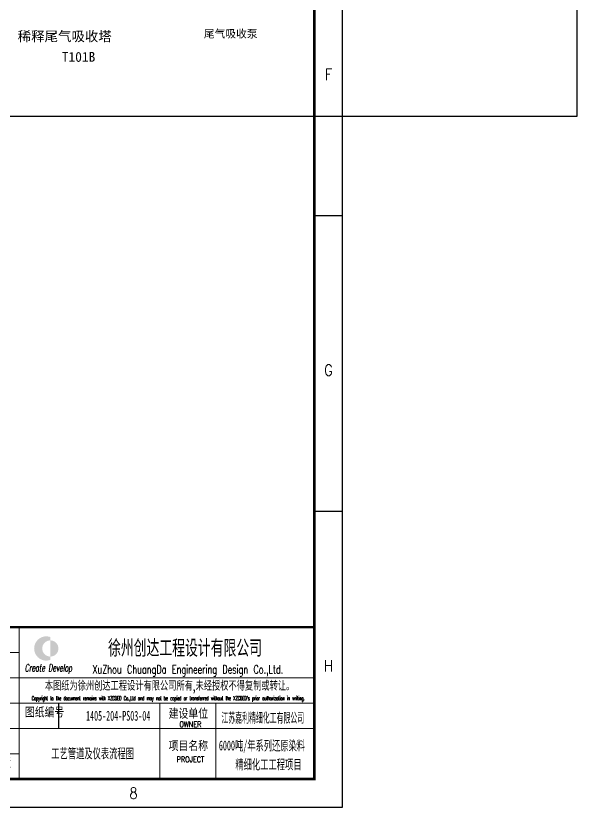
# Model space of a CAD drawing. Header units: millimetres. Extents: x 166235 to 642180, y -176646 to -48310.
# Drawn here: x 273519 to 293477, y -132410 to -104271 of the extents above; entities that cross this region are included whole.
import ezdxf
from ezdxf.enums import TextEntityAlignment as Align

# ---------------------------------------------------------------- set-up
doc = ezdxf.new("R2010")
doc.units = ezdxf.units.MM
doc.header["$LTSCALE"] = 1000
doc.linetypes.add('CENTER', pattern=[50.8, 31.75, -6.35, 6.35, -6.35])
doc.linetypes.add('CONTINOUS', pattern=[0])
doc.layers.add('C', color=1, linetype='CENTER', lineweight=25)
doc.layers.add('R', color=1, linetype='Continuous')
doc.styles.add('C', font='complex.shx', dxfattribs={"height": 4})
doc.styles.add('HZ', font='txt.shx', dxfattribs={"width": 0.8, "bigfont": 'hhztxt.shx'})
doc.styles.add('SCRIPTC', font='scriptc.shx', dxfattribs={"width": 0.6})
doc.styles.get("Standard").update_dxf_attribs({"font": 'simplex.shx', "bigfont": 'hhztxt.shx'})
doc.styles.add('图签', font='', dxfattribs={"width": 0.8, "height": 3})
doc.styles.get('图签').set_extended_font_data('SimSun')

# ---------------------------------------------------------------- blocks, each defined once
blk = doc.blocks.new('A0横向')
at = {"layer": 'C', "color": 0, "linetype": 'CONTINOUS'}
for p, q in [((427298924.53, 4237221059.18), (427298914.53, 4237221059.18)), ((427298924.53, 4237220954.06), (427298914.53, 4237220954.06))]:
    blk.add_line(p, q, dxfattribs=at)
blk.add_lwpolyline([(427297735.53, 4237220848.93), (427298924.53, 4237220848.93), (427298924.53, 4237221689.93), (427297735.53, 4237221689.93)], close=True, dxfattribs=at)
at = {"layer": 'C', "color": 0, "linetype": 'CONTINOUS', "const_width": 1}
blk.add_lwpolyline([(427297760.53, 4237220858.93), (427298914.53, 4237220858.93), (427298914.53, 4237221679.93), (427297760.53, 4237221679.93)], close=True, dxfattribs=at)
at = {"layer": 'C', "color": 0, "linetype": 'CONTINOUS', "style": 'C', "width": 0.85}
for s, p in [('F', (427298919.53, 4237221109.43)), ('G', (427298919.53, 4237221004.31)), ('H', (427298919.53, 4237220899.18)), ('8', (427298850.21, 4237220853.93))]:
    blk.add_text(s, height=4, dxfattribs=at).set_placement(p, align=Align.MIDDLE)
blk = doc.blocks.new('tq')
for color, points in [(3, [(-9677, 4643, -0.414214), (-9389, 4931), (-9389, 5050, 1.414214), (-9389, 4236), (-9389, 4355, -0.414214)]), (1, [(-9101, 4643, 0.414214), (-9389, 4931), (-9389, 4355, 0.414214)])]:
    blk.add_hatch(color=color).paths.add_polyline_path(points)
at = {"color": 7, "lineweight": 0}
for p, q in [((-24500, 5400), (-24500, 0)), ((-18500, 5400), (-24500, 5400)), ((-22500, 5400), (-22500, 0)), ((-20000, 0), (-20000, 5400)), ((-16500, 0), (-16500, 5400)), ((-14500, 0), (-14500, 5400)), ((-12300, 0), (-12300, 5400)), ((-10500, 5400), (-10500, 0)), ((-18500, 4500), (-24500, 4500)), ((-18500, 4500), (-10500, 4500)), ((-16500, 4500), (-18500, 4500)), ((-18500, 3600), (-24500, 3600)), ((-24500, 3600), (-18500, 3600)), ((-18500, 3600), (-10500, 3600)), ((0, 3600), (-10500, 3600)), ((-18500, 2700), (-24500, 2700)), ((-24500, 2700), (-18500, 2700)), ((-10500, 2700), (-18500, 2700)), ((-10500, 2700), (-18500, 2700)), ((0, 2700), (-10500, 2700)), ((-5500, 2700), (-5500, 0)), ((-3500, 2700), (-3500, 0)), ((-18500, 1800), (-24500, 1800)), ((-24500, 1800), (-18500, 1800)), ((-18500, 1800), (-10500, 1800)), ((-10500, 1800), (-5500, 1800)), ((0, 1800), (-10500, 1800)), ((-24500, 900), (-18500, 900)), ((-10500, 900), (-18500, 900))]:
    blk.add_line(p, q, dxfattribs=at)
at = {"lineweight": 0}
blk.add_lwpolyline([(0, 5400, 90, 90, 0), (-18500, 5400, 90, 90, 0), (-18500, 0, 0, 0, 0)], format="xyseb", dxfattribs=at)
at = {"style": 'HZ', "width": 0.8}
for s, height, p in [('装置名称', 350, (-18336, 4939)), ('UNIT NAME', 200, (-18050, 4592)), ('设计阶段', 350, (-18296, 3125)), ('图纸编号', 350, (-10292, 2191)), ('OWNER', 200, (-4800, 1850)), ('PROJECT', 200, (-4900, 600))]:
    blk.add_text(s, height=height, dxfattribs=at).set_placement(p)
at = {"style": 'HZ'}
for s, height, width, p in [('职  责', 350, 0.8, (-15495, 5114)), ('签  字', 350, 0.8, (-13386, 5085)), ('日  期', 350, 0.8, (-11403, 5087)), ('SIGNATURE', 200, 0.8, (-13384, 4713)), ('DATE', 200, 0.8, (-11420, 4713)), ('徐州创达工程设计有限公司', 600, 0.8, (-4600, 4650)), ('XuZhou ChuangDa Engineering Design Co.,Ltd.', 300, 0.7, (-4500, 3900)), ('APPROVE', 200, 0.8, (-15456, 3778)), ('审  核', 350, 0.8, (-15499, 3300)), ('本图纸为徐州创达工程设计有限公司所有,未经授权不得复制或转让。', 300, 0.75, (-5150, 3300)), ('REVIEW', 200, 0.8, (-15499, 2878)), ("Copyright to the document remains with XZCDED Co.,Ltd and may not be copied or transferred without the XZCDED's prior authorization in writing.", 150, 0.5, (-5200, 2875)), ('校  核', 350, 0.8, (-15499, 2400)), ('建设单位', 350, 0.8, (-4481, 2319)), ('CHECK', 200, 0.8, (-15522, 1978)), ('比  例', 350, 0.8, (-17530, 1479)), ('设  计', 350, 0.8, (-15482, 1494)), ('SCALE', 200, 0.8, (-17605, 1053)), ('DESIGN', 200, 0.8, (-15531, 1078)), ('项目名称', 350, 0.8, (-4481, 1169)), ('会签专业', 350, 0.8, (-23545, 585)), ('签  字', 350, 0.8, (-21245, 585)), ('日  期', 350, 0.8, (-19291, 587)), ('第  张', 350, 0.8, (-15469, 577)), ('共   张', 350, 0.8, (-13372, 577)), ('第  版', 350, 0.8, (-11388, 577)), ('DISCIPLINE', 200, 0.8, (-23532, 163)), ('SIGNATURE', 200, 0.8, (-21228, 163)), ('DATE', 200, 0.8, (-19264, 163)), ('PAGE', 200, 0.8, (-15478, 181))]:
    blk.add_text(s, height=height, dxfattribs=dict(at, width=width)).set_placement(p, align=Align.MIDDLE_CENTER)
at = {"color": 7, "style": 'HZ', "width": 0.7}
blk.add_text('RESPONSIBILITY', height=200, dxfattribs=at).set_placement((-15478, 4716), align=Align.MIDDLE_CENTER)
at = {"color": 4, "lineweight": 0, "style": 'SCRIPTC', "width": 0.6}
blk.add_text('Create Develop', height=250, dxfattribs=at).set_placement((-10299, 3830))
at = {"color": 7, "style": 'HZ', "width": 0.7}
blk.add_text('DESIGN PHASE', height=200, dxfattribs=at).set_placement((-18150, 2778))

msp = doc.modelspace()

# ---------------------------------------------------------------- linework, layer by layer
at = {"color": 3, "lineweight": -3, "ltscale": 1.5}
msp.add_line((275034, -128710), (275034, -129610), dxfattribs=at)
msp.add_lwpolyline([(253587, -107840), (293477, -107840), (293477, -72140), (253587, -72140)], close=True, dxfattribs=at)

# ---------------------------------------------------------------- block references
at = {"xscale": 100, "yscale": 100, "zscale": 100}
msp.add_blockref('A0横向', (-42729607318, -423722217303), dxfattribs=at)
at = {"color": 4}
msp.add_blockref('tq', (284135, -131410), dxfattribs=at)

# ---------------------------------------------------------------- texts
at = {"attachment_point": 1}
for s, insert, char_height, width in [('{\\fFangSong_GB2312|b0|i0|c134|p49;稀释尾气吸收塔}', (273588, -104824), 350, 3832.13), ('{\\fFangSong_GB2312|b0|i0|c134|p49;尾气吸收泵}', (280205, -104767), 280, 2369.64), ('{\\fFangSong_GB2312|b0|i0|c134|p49;T101B}', (275154, -105555), 350, 2499.06)]:
    msp.add_mtext(s, dxfattribs=dict(at, insert=insert, char_height=char_height, width=width))
at = {"layer": 'R', "style": '图签'}
for s, width, p in [('1405-204-PS03-04', 0.6, (276016, -129335)), ('江苏嘉利精细化工有限公司', 0.5, (280830, -129403)), ('6000吨/年系列还原染料', 0.6, (280740, -130392)), ('工艺管道及仪表流程图', 0.6, (274778, -130673)), ('精细化工工程项目', 0.6, (281325, -131066))]:
    msp.add_text(s, height=350, dxfattribs=dict(at, width=width)).set_placement(p)

doc.saveas('drawing.dxf')
